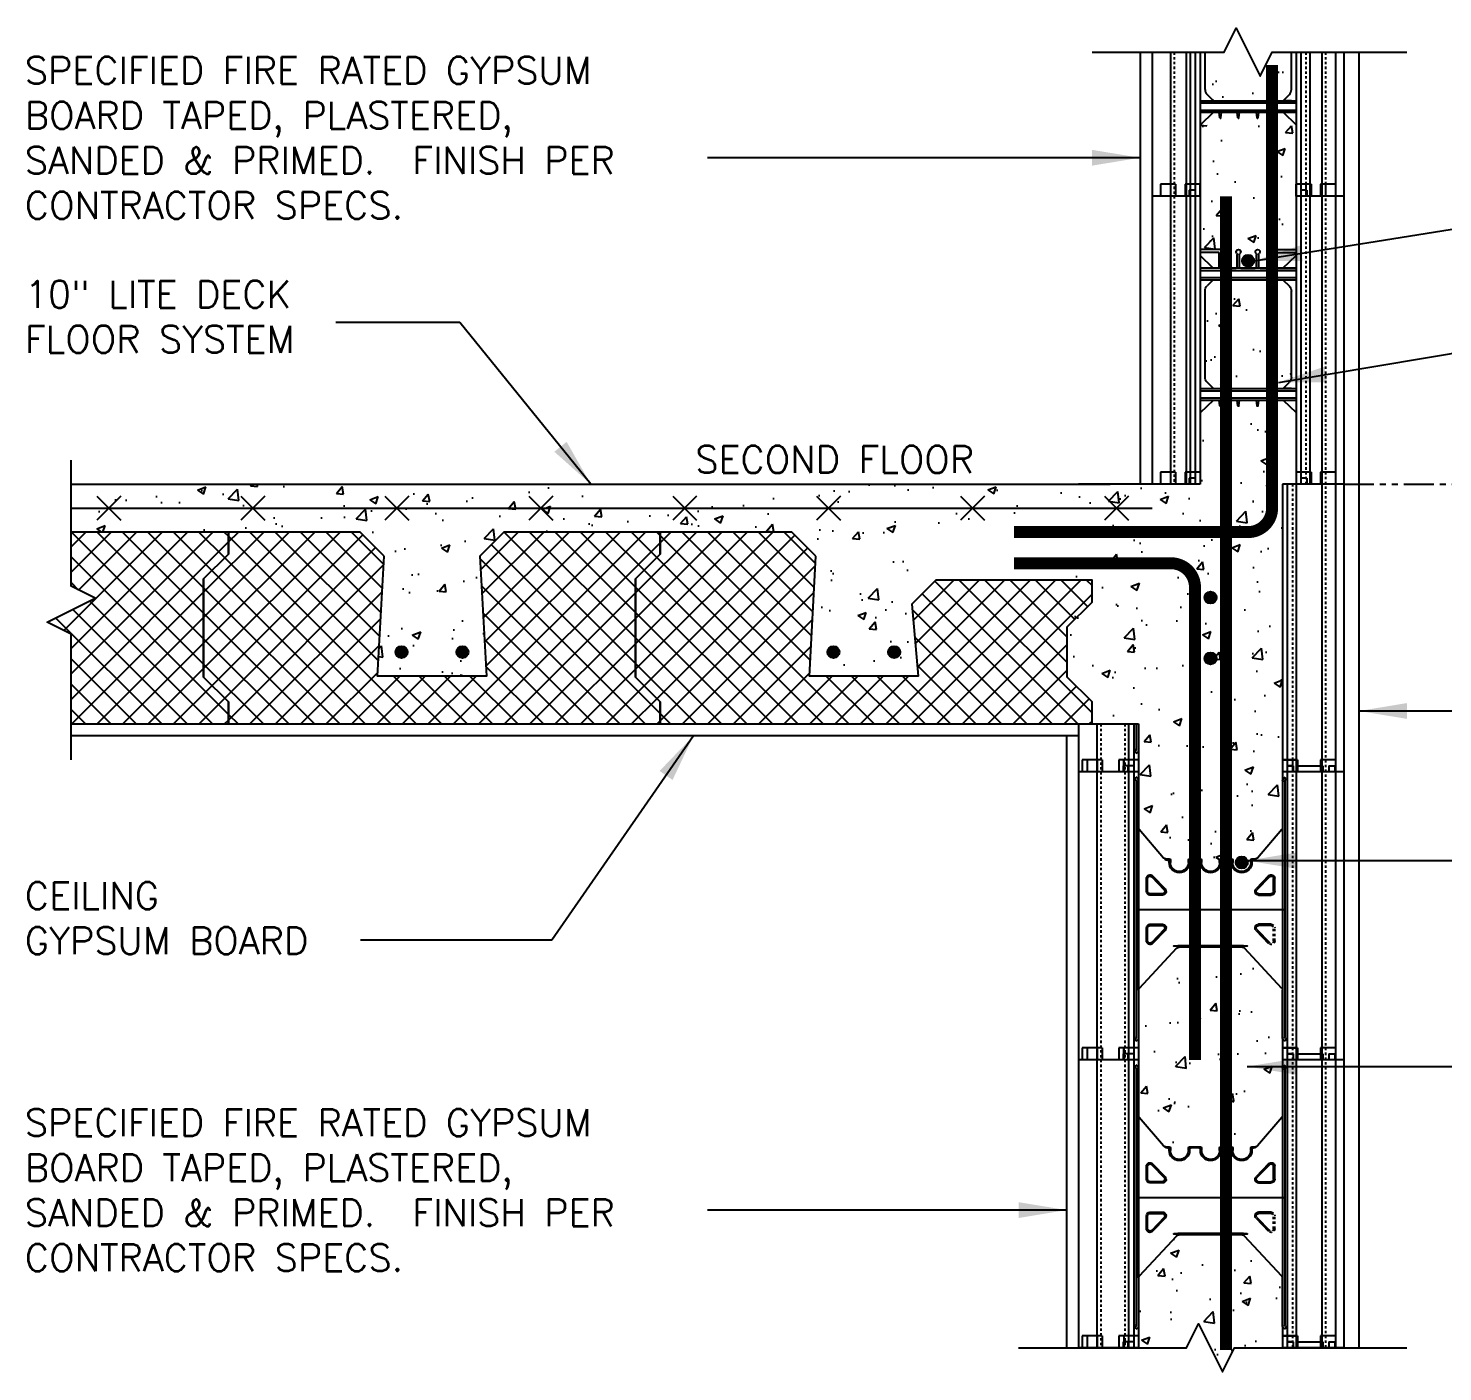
# Model space of a CAD drawing. Header units: inches. Extents: x -16 to 133, y -112 to 61.
# Drawn here: x 14.3 to 73.3, y -50.1 to 5.9 of the extents above; entities that cross this region are included whole.
import ezdxf

# ---------------------------------------------------------------- set-up
doc = ezdxf.new("R2010")
doc.units = ezdxf.units.IN
doc.header["$MEASUREMENT"] = 0
doc.linetypes.add('DASHED2', pattern=[0.375, 0.25, -0.125])
doc.linetypes.add('PHANTOM', pattern=[2.5, 1.25, -0.25, 0.25, -0.25, 0.25, -0.25])
for name, color, linetype in [('A-SEC-DTL', 3, 'Continuous'), ('LAYER 12', 12, 'Continuous'), ('LAYER 13', 13, 'Continuous'), ('LAYER 3', 3, 'Continuous'), ('LAYER 5', 5, 'Continuous'), ('LAYER 7', 7, 'Continuous'), ('LAYER 8', 8, 'Continuous')]:
    doc.layers.add(name, color=color, linetype=linetype)
doc.styles.add('NOTES', font='simplex.shx', dxfattribs={"height": 1})
doc.dimstyles.new('DIM-16', dxfattribs={"dimscale": 16, "dimtxt": 0.09375, "dimasz": 0.125, "dimexe": 0.1875, "dimexo": 0.0625, "dimgap": 0.0625, "dimtad": 0, "dimtih": 1, "dimtoh": 1, "dimdec": 4, "dimzin": 3, "dimdsep": 46, "dimlunit": 4, "dimtxsty": 'NOTES', "dimcen": 0.0625, "dimclrt": 4, "dimadec": 0, "dimazin": 0, "dimtfac": 1, "dimtdec": 4, "dimtofl": 0, "dimtmove": 0, "dimatfit": 3, "dimfxl": 1, "dimfrac": 2, "dimtolj": 1, "dimtzin": 0, "dimarcsym": 0})

# ---------------------------------------------------------------- blocks, each defined once
blk = doc.blocks.new('A$C01DD0D20')
at = {"layer": 'LAYER 12'}
for p, q in [((0.35, 12.5), (0.975, 12.5)), ((0.35, 12.5), (0.35, 0)), ((0.35, 12.5), (0.975, 12.5)), ((0.35, 12.5), (0.35, 12)), ((0.925, 12.5), (0.925, 0)), ((0.975, 12.5), (0.975, 12)), ((0.975, 12.5), (0.975, 12)), ((1.937, 12.5), (1.937, 12)), ((1.937, 12.5), (2.562, 12.5)), ((1.937, 12.5), (1.937, 12)), ((1.937, 12.5), (2.562, 12.5)), ((1.987, 12.5), (1.987, 0)), ((2.562, 12.5), (2.562, 12)), ((8.562, 12.5), (9.187, 12.5)), ((8.562, 12.5), (8.562, 12)), ((8.562, 12.5), (9.187, 12.5)), ((9.187, 12.5), (9.187, 12)), ((9.187, 12.5), (9.187, 12)), ((10.087, 12.5), (10.087, 12)), ((10.087, 12.5), (10.712, 12.5)), ((10.087, 12.5), (10.087, 12)), ((10.087, 12.5), (10.712, 12.5)), ((10.712, 12.5), (10.712, 12)), ((10.712, 12.5), (10.712, 12)), ((2.112, 12.25), (2.112, 12)), ((2.112, 12.25), (2.362, 12.25)), ((2.362, 12.25), (2.362, 0)), ((8.762, 12.25), (8.762, 0)), ((8.762, 12.25), (9.012, 12.25)), ((8.762, 12.25), (8.762, 12)), ((8.762, 12.25), (9.012, 12.25)), ((8.977, 12), (8.977, 0)), ((9.012, 12.25), (9.012, 12)), ((9.012, 12.25), (9.012, 12)), ((10.297, 12), (10.297, 0)), ((2.41, 11.727), (2.497, 11.777)), ((2.456, 11.648), (2.41, 11.727)), ((2.462, 11.625), (2.462, 0.927)), ((2.462, 11.586), (2.462, 11.623)), ((2.497, 11.777), (2.556, 11.675)), ((2.562, 11.65), (2.562, 9.67)), ((8.562, 9.67), (8.562, 11.65)), ((8.569, 11.675), (8.628, 11.777)), ((8.628, 11.777), (8.715, 11.727)), ((8.662, 11.625), (8.662, 0.927)), ((8.662, 11.623), (8.662, 11.586)), ((8.715, 11.727), (8.669, 11.648)), ((2.562, 9.67), (2.562, 2.909)), ((2.59, 9.601), (3.608, 8.411)), ((7.517, 8.411), (8.535, 9.601)), ((8.562, 2.909), (8.562, 9.67)), ((3.68, 8.38), (3.687, 8.38)), ((3.837, 8.38), (3.68, 8.38)), ((3.687, 8.38), (3.687, 8.33)), ((3.687, 8.33), (3.787, 8.33)), ((3.837, 8.28), (3.837, 8.225)), ((3.887, 8.225), (3.887, 8.33)), ((4.637, 8.33), (4.637, 8.225)), ((5.137, 8.38), (4.687, 8.38)), ((4.687, 8.225), (4.687, 8.28)), ((4.737, 8.33), (5.087, 8.33)), ((5.137, 8.28), (5.137, 8.225)), ((5.187, 8.225), (5.187, 8.33)), ((5.937, 8.33), (5.937, 8.225)), ((6.437, 8.38), (5.987, 8.38)), ((5.987, 8.225), (5.987, 8.28)), ((6.037, 8.33), (6.387, 8.33)), ((6.437, 8.28), (6.437, 8.225)), ((6.487, 8.225), (6.487, 8.33)), ((7.237, 8.33), (7.237, 8.225)), ((7.445, 8.38), (7.287, 8.38)), ((7.287, 8.225), (7.287, 8.28)), ((7.337, 8.33), (7.437, 8.33)), ((7.437, 8.33), (7.437, 8.38)), ((7.437, 8.38), (7.445, 8.38)), ((3.146, 7.665), (3.665, 7.124)), ((7.979, 7.665), (7.46, 7.124)), ((2.887, 7.02), (2.887, 7.561)), ((2.937, 7.02), (2.937, 7.561)), ((3.11, 7.63), (3.629, 7.089)), ((8.015, 7.63), (7.496, 7.089)), ((8.187, 7.02), (8.187, 7.561)), ((8.237, 7.02), (8.237, 7.561)), ((3.557, 6.92), (3.037, 6.92)), ((3.557, 6.87), (3.037, 6.87)), ((7.568, 6.92), (8.087, 6.92)), ((7.568, 6.87), (8.087, 6.87)), ((2.462, 6.25), (8.662, 6.25)), ((3.037, 5.65), (3.557, 5.65)), ((3.037, 5.6), (3.557, 5.6)), ((3.629, 5.431), (3.11, 4.89)), ((3.665, 5.396), (3.146, 4.855)), ((7.46, 5.396), (7.979, 4.855)), ((7.496, 5.431), (8.015, 4.89)), ((8.087, 5.65), (7.568, 5.65)), ((8.087, 5.6), (7.568, 5.6)), ((8.187, 4.959), (8.187, 5.5)), ((8.237, 4.959), (8.237, 5.5)), ((4.192, 4.77), (4.036, 4.755)), ((4.036, 4.735), (4.192, 4.72)), ((5.562, 4.77), (4.192, 4.77)), ((4.192, 4.72), (5.562, 4.72)), ((6.933, 4.77), (5.562, 4.77)), ((5.562, 4.72), (6.933, 4.72)), ((7.089, 4.755), (6.933, 4.77)), ((6.933, 4.72), (7.089, 4.735)), ((2.592, 2.979), (4.144, 4.656)), ((4.25, 4.7), (5.562, 4.7)), ((5.562, 4.7), (6.875, 4.7)), ((6.981, 4.656), (8.533, 2.979)), ((2.562, 0.9), (2.562, 2.909)), ((8.562, 2.909), (8.562, 0.9)), ((2.456, 0.902), (2.41, 0.823)), ((2.41, 0.823), (2.497, 0.773)), ((2.462, 0.964), (2.462, 0.927)), ((2.497, 0.773), (2.556, 0.875)), ((8.569, 0.875), (8.628, 0.773)), ((8.628, 0.773), (8.715, 0.823)), ((8.662, 0.927), (8.662, 0.964)), ((8.715, 0.823), (8.669, 0.902)), ((0.35, 0.5), (0.975, 0.5)), ((0.35, 0.5), (0.975, 0.5)), ((0.35, 0.5), (0.35, 0)), ((0.35, 0.5), (0.975, 0.5)), ((0.35, 0.5), (0.35, 0)), ((0.35, 0.5), (0.975, 0.5)), ((0.35, 0.5), (0.975, 0.5)), ((0.35, 0.5), (0.975, 0.5)), ((0.35, 0.5), (0.975, 0.5)), ((0.35, 0.5), (0.35, 0)), ((0.35, 0.5), (0.975, 0.5)), ((0.35, 0.5), (0.35, 0)), ((0.35, 0.5), (0.975, 0.5)), ((0.35, 0.5), (0.975, 0.5)), ((0.35, 0.5), (0.975, 0.5)), ((0.35, 0.5), (0.975, 0.5)), ((0.35, 0.5), (0.35, 0)), ((0.35, 0.5), (0.975, 0.5)), ((0.35, 0.5), (0.975, 0.5)), ((0.35, 0.5), (0.975, 0.5)), ((0.35, 0.5), (0.975, 0.5)), ((0.35, 0.5), (0.35, 0)), ((0.35, 0.5), (0.975, 0.5)), ((0.35, 0.5), (0.975, 0.5)), ((0.35, 0.5), (0.975, 0.5)), ((0.35, 0.5), (0.35, 0)), ((0.35, 0.5), (0.975, 0.5)), ((0.35, 0.5), (0.35, 0)), ((0.35, 0.5), (0.35, 0)), ((0.375, 0.25), (0.375, 0)), ((0.625, 0.25), (0.375, 0.25)), ((0.375, 0.25), (0.375, 0)), ((0.625, 0.25), (0.375, 0.25)), ((0.375, 0.25), (0.375, 0)), ((0.625, 0.25), (0.375, 0.25)), ((0.625, 0.25), (0.625, 0)), ((0.625, 0.25), (0.625, 0)), ((0.625, 0.25), (0.625, 0)), ((1.937, 0.25), (0.875, 0.25)), ((0.875, 0.25), (0.875, 0)), ((1.937, 0.25), (0.875, 0.25)), ((0.875, 0.25), (0.875, 0)), ((1.937, 0.25), (0.875, 0.25)), ((0.875, 0.25), (0.875, 0)), ((0.975, 0.5), (0.975, 0)), ((0.975, 0.5), (0.975, 0)), ((0.975, 0.5), (0.975, 0)), ((0.975, 0.5), (0.975, 0)), ((0.975, 0.5), (0.975, 0)), ((0.975, 0.5), (0.975, 0)), ((0.975, 0.5), (0.975, 0)), ((0.975, 0.5), (0.975, 0)), ((0.975, 0.5), (0.975, 0)), ((0.975, 0.5), (0.975, 0)), ((0.975, 0.5), (0.975, 0)), ((0.975, 0.5), (0.975, 0)), ((0.975, 0.5), (0.975, 0)), ((0.975, 0.5), (0.975, 0)), ((0.975, 0.5), (0.975, 0)), ((0.975, 0.5), (0.975, 0)), ((0.975, 0.5), (0.975, 0)), ((0.975, 0.5), (0.975, 0)), ((0.975, 0.5), (0.975, 0)), ((0.975, 0.5), (0.975, 0)), ((1.937, 0.5), (1.937, 0)), ((1.937, 0.5), (2.562, 0.5)), ((1.937, 0.5), (1.937, 0)), ((1.937, 0.5), (2.562, 0.5)), ((1.937, 0.5), (1.937, 0)), ((1.937, 0.5), (2.562, 0.5)), ((1.937, 0.5), (1.937, 0)), ((1.937, 0.5), (2.562, 0.5)), ((1.937, 0.5), (1.937, 0)), ((1.937, 0.5), (2.562, 0.5)), ((1.937, 0.5), (1.937, 0)), ((1.937, 0.5), (2.562, 0.5)), ((1.937, 0.5), (1.937, 0)), ((1.937, 0.5), (2.562, 0.5)), ((1.937, 0.5), (1.937, 0)), ((2.562, 0.5), (1.937, 0.5)), ((1.937, 0.5), (1.937, 0)), ((1.937, 0.5), (2.562, 0.5)), ((1.937, 0.5), (1.937, 0)), ((1.937, 0.5), (2.562, 0.5)), ((1.937, 0.5), (1.937, 0)), ((1.937, 0.5), (2.562, 0.5)), ((1.937, 0.5), (1.937, 0)), ((1.937, 0.5), (2.562, 0.5)), ((1.937, 0.5), (1.937, 0)), ((1.937, 0.5), (2.562, 0.5)), ((1.937, 0.5), (1.937, 0)), ((1.937, 0.5), (2.562, 0.5)), ((1.937, 0.5), (1.937, 0)), ((1.937, 0.5), (2.562, 0.5)), ((1.937, 0.5), (1.937, 0)), ((1.937, 0.5), (2.562, 0.5)), ((1.937, 0.5), (1.937, 0)), ((1.937, 0.5), (2.562, 0.5)), ((1.937, 0.5), (1.937, 0)), ((1.937, 0.5), (2.562, 0.5)), ((1.937, 0.5), (1.937, 0)), ((2.562, 0.5), (1.937, 0.5)), ((1.937, 0.5), (1.937, 0)), ((1.937, 0.5), (2.562, 0.5)), ((1.937, 0.5), (1.937, 0)), ((1.937, 0.5), (2.562, 0.5)), ((1.937, 0.5), (1.937, 0)), ((2.562, 0.5), (1.937, 0.5)), ((1.937, 0.5), (1.937, 0)), ((1.937, 0.5), (2.562, 0.5)), ((2.112, 0.25), (2.112, 0)), ((2.112, 0.25), (2.362, 0.25)), ((2.112, 0.25), (2.112, 0)), ((2.112, 0.25), (2.362, 0.25)), ((2.112, 0.25), (2.112, 0)), ((2.112, 0.25), (2.362, 0.25)), ((2.112, 0.25), (2.112, 0)), ((2.362, 0.25), (2.112, 0.25)), ((2.112, 0.25), (2.112, 0)), ((2.112, 0.25), (2.362, 0.25)), ((2.112, 0.25), (2.112, 0)), ((2.112, 0.25), (2.362, 0.25)), ((2.112, 0.25), (2.112, 0)), ((2.112, 0.25), (2.362, 0.25)), ((2.112, 0.25), (2.112, 0)), ((2.112, 0.25), (2.362, 0.25)), ((2.112, 0.25), (2.112, 0)), ((2.112, 0.25), (2.362, 0.25)), ((2.112, 0.25), (2.112, 0)), ((2.362, 0.25), (2.112, 0.25)), ((2.112, 0.25), (2.112, 0)), ((2.112, 0.25), (2.362, 0.25)), ((2.112, 0.25), (2.112, 0)), ((2.362, 0.25), (2.112, 0.25)), ((2.362, 0.25), (2.362, 0)), ((2.362, 0.25), (2.362, 0)), ((2.362, 0.25), (2.362, 0)), ((2.562, 0.5), (2.562, 0)), ((2.562, 0.5), (2.562, 0)), ((2.562, 0.5), (2.562, 0)), ((2.562, 0.5), (2.562, 0)), ((2.562, 0.5), (2.562, 0)), ((2.562, 0.5), (2.562, 0)), ((2.562, 0.5), (2.562, 0)), ((2.562, 0.5), (2.562, 0)), ((2.562, 0.5), (2.562, 0)), ((2.562, 0.5), (2.562, 0)), ((2.562, 0.5), (2.562, 0)), ((8.562, 0.5), (9.183, 0.5)), ((8.562, 0.5), (9.183, 0.5)), ((8.562, 0.5), (9.183, 0.5)), ((8.758, 0.25), (8.758, 0)), ((8.758, 0.25), (9.008, 0.25)), ((8.758, 0.25), (9.008, 0.25)), ((8.758, 0.25), (8.758, 0)), ((8.758, 0.25), (9.008, 0.25)), ((8.762, 0.5), (8.762, 0)), ((8.762, 0.5), (9.387, 0.5)), ((8.962, 0.25), (9.212, 0.25)), ((9.008, 0.25), (9.008, 0)), ((9.008, 0.25), (9.008, 0)), ((9.008, 0.25), (9.008, 0)), ((9.183, 0.5), (9.183, 0)), ((9.183, 0.5), (9.183, 0)), ((9.183, 0.5), (9.183, 0)), ((9.212, 0.25), (9.212, 0)), ((9.387, 0.5), (9.387, 0)), ((10.083, 0.5), (10.083, 0)), ((10.083, 0.5), (10.708, 0.5)), ((10.083, 0.5), (10.083, 0)), ((10.083, 0.5), (10.708, 0.5)), ((10.083, 0.5), (10.083, 0)), ((10.083, 0.5), (10.708, 0.5)), ((10.287, 0.5), (10.287, 0)), ((10.287, 0.5), (10.912, 0.5)), ((10.708, 0.5), (10.708, 0)), ((10.708, 0.5), (10.708, 0)), ((10.708, 0.5), (10.708, 0)), ((10.912, 0.5), (10.912, 0))]:
    blk.add_line(p, q, dxfattribs=at)
at = {"layer": 'LAYER 12', "linetype": 'DASHED2', "ltscale": 0.15}
for p, q in [((0.765, 12.5), (0.765, 0)), ((2.147, 12.5), (2.147, 0)), ((9.137, 12), (9.137, 0)), ((10.137, 12), (10.137, 0)), ((2.887, 4.959), (2.887, 5.5)), ((2.937, 4.959), (2.937, 5.5))]:
    blk.add_line(p, q, dxfattribs=at)
at = {"layer": 'LAYER 12'}
for centre, radius, start, end in [((2.412, 11.623), 0.05, 0, 30), ((2.512, 11.65), 0.05, 0, 30), ((8.612, 11.65), 0.05, 150, 180), ((8.712, 11.623), 0.05, 150, 180), ((2.662, 9.67), 0.1, 180, 223.83086), ((8.462, 9.67), 0.1, 316.16914, 360), ((3.68, 8.48), 0.1, 223.83086, 270), ((3.787, 8.28), 0.05, 360, 90), ((3.837, 8.33), 0.05, 0, 90), ((4.687, 8.33), 0.05, 90, 180), ((4.737, 8.28), 0.05, 90, 180), ((5.087, 8.28), 0.05, 360, 90), ((5.137, 8.33), 0.05, 0, 90), ((5.987, 8.33), 0.05, 90, 180), ((6.037, 8.28), 0.05, 90, 180), ((6.387, 8.28), 0.05, 0, 90), ((6.437, 8.33), 0.05, 0, 90), ((7.287, 8.33), 0.05, 90, 180), ((7.337, 8.28), 0.05, 90, 180), ((7.445, 8.48), 0.1, 270, 316.16914), ((3.037, 7.561), 0.15, 43.83086, 180), ((4.262, 8.225), 0.425, 180, 360), ((4.262, 8.225), 0.375, 180, 0), ((5.562, 8.225), 0.425, 180, 270), ((5.562, 8.225), 0.375, 180, 270), ((5.562, 8.225), 0.425, 270, 0), ((5.562, 8.225), 0.375, 270, 0), ((6.862, 8.225), 0.425, 180, 0), ((6.862, 8.225), 0.375, 180, 0), ((8.087, 7.561), 0.15, 0, 136.16914), ((3.037, 7.561), 0.1, 43.83086, 180), ((3.557, 7.02), 0.15, 270, 43.83086), ((3.557, 7.02), 0.1, 270, 43.83086), ((7.568, 7.02), 0.15, 136.16914, 270), ((7.568, 7.02), 0.1, 136.16914, 270), ((8.087, 7.561), 0.1, 0, 136.16914), ((3.037, 7.02), 0.15, 180, 270), ((3.037, 7.02), 0.1, 180, 270), ((8.087, 7.02), 0.15, 270, 0), ((8.087, 7.02), 0.1, 270, 360), ((3.557, 5.5), 0.15, 316.16914, 90), ((3.557, 5.5), 0.1, 316.16914, 90), ((7.568, 5.5), 0.15, 90, 223.83086), ((7.568, 5.5), 0.1, 90, 223.83086), ((8.087, 5.5), 0.15, 360, 90), ((8.087, 5.5), 0.1, 0, 90), ((4.037, 4.745), 0.01, 97.40989, 262.59011), ((7.088, 4.745), 0.01, 277.40989, 82.59011), ((8.087, 4.959), 0.15, 223.83086, 360), ((8.087, 4.959), 0.1, 223.83086, 0), ((4.25, 4.55), 0.15, 90, 135), ((6.875, 4.55), 0.15, 45, 90), ((2.662, 2.909), 0.1, 135, 180), ((8.462, 2.909), 0.1, 360, 45), ((2.412, 0.927), 0.05, 330, 360), ((2.512, 0.9), 0.05, 330, 360), ((8.612, 0.9), 0.05, 180, 210), ((8.712, 0.927), 0.05, 180, 210)]:
    blk.add_arc(centre, radius, start, end, dxfattribs=at)
at = {"layer": 'LAYER 12', "linetype": 'DASHED2', "ltscale": 0.15}
for centre, radius, start, end in [((3.037, 5.5), 0.15, 90, 180), ((3.037, 5.5), 0.1, 90, 180), ((3.037, 4.959), 0.15, 180, 316.16914), ((3.037, 4.959), 0.1, 180, 316.16914)]:
    blk.add_arc(centre, radius, start, end, dxfattribs=at)
at = {"layer": 'LAYER 5'}
for p, q in [((2.562, 12.5), (2.562, 0)), ((8.562, 12.5), (8.562, 0)), ((0, 12), (0, 0)), ((0, 12), (2.562, 12)), ((8.562, 12), (11.062, 12)), ((11.062, 12), (11.062, 0)), ((0, 0), (2.562, 0)), ((8.562, 0), (11.062, 0))]:
    blk.add_line(p, q, dxfattribs=at)
blk = doc.blocks.new('A$C4A267B4F')
at = {"layer": 'LAYER 12'}
for p, q in [((0.35, 12.5), (0.975, 12.5)), ((0.35, 12.5), (0.35, 0)), ((0.925, 12.5), (0.925, 0)), ((0.975, 12.5), (0.975, 12)), ((1.375, 12.5), (1.375, 12)), ((1.375, 12.5), (2, 12.5)), ((1.425, 12.5), (1.425, 0)), ((2, 12), (2, 12.5)), ((6, 12.5), (6.625, 12.5)), ((6, 12), (6, 12.5)), ((6.625, 12.5), (6.625, 12)), ((7.025, 12.5), (7.025, 12)), ((7.025, 12.5), (7.65, 12.5)), ((7.65, 12.5), (7.65, 12)), ((1.55, 12.25), (1.55, 12)), ((1.55, 12.25), (1.8, 12.25)), ((1.8, 12.25), (1.8, 0)), ((6.2, 12.25), (6.2, 0)), ((6.2, 12.25), (6.45, 12.25)), ((6.415, 12), (6.415, 0)), ((6.45, 12.25), (6.45, 12)), ((6.575, 12), (6.575, 0)), ((7.235, 12), (7.235, 0)), ((2.868, 9.779), (2, 9.779)), ((2.8, 9.654), (2, 9.654)), ((2.55, 9), (2, 9.53)), ((2.8, 9.05), (2.8, 9.654)), ((2.9, 9.05), (2.9, 9.568)), ((3.55, 9.05), (3.55, 9.568)), ((3.65, 9.05), (3.65, 9.568)), ((4.35, 9.05), (4.35, 9.568)), ((4.45, 9.05), (4.45, 9.568)), ((5.1, 9.05), (5.1, 9.568)), ((5.15, 9.779), (6, 9.779)), ((5.2, 9.05), (5.2, 9.654)), ((5.2, 9.654), (6, 9.654)), ((5.45, 9), (6, 9.53)), ((2, 9), (2.55, 9)), ((2.75, 9), (2, 9)), ((2, 9), (6, 9)), ((6, 8.91), (2, 8.91)), ((2.75, 9), (2.95, 9)), ((3.5, 9), (2.95, 9)), ((3.5, 9), (3.7, 9)), ((4.3, 9), (3.7, 9)), ((4.3, 9), (4.5, 9)), ((5.05, 9), (4.5, 9)), ((5.05, 9), (5.25, 9)), ((5.25, 9), (5.45, 9)), ((6, 8.61), (2, 8.61)), ((6, 8.52), (2, 8.52)), ((2.55, 8.52), (2.278, 8.248)), ((5.45, 8.52), (5.702, 8.268)), ((2.19, 4.454), (2.19, 8.036)), ((5.79, 4.454), (5.79, 8.056)), ((2.54, 3.98), (2.278, 4.242)), ((5.44, 3.98), (5.702, 4.242)), ((6, 3.98), (2, 3.98)), ((6, 3.89), (2, 3.89)), ((6, 3.59), (2, 3.59)), ((2.19, 3.98), (2.54, 3.98)), ((2.8, 3.98), (2.9, 3.98)), ((6, 3.5), (2, 3.5)), ((2.54, 3.5), (2, 2.979)), ((2.83, 3.266), (2.8, 3.5)), ((2.87, 3.266), (2.9, 3.5)), ((3.58, 3.266), (3.55, 3.5)), ((3.62, 3.266), (3.65, 3.5)), ((4.38, 3.266), (4.35, 3.5)), ((4.42, 3.266), (4.45, 3.5)), ((5.13, 3.266), (5.1, 3.5)), ((5.17, 3.266), (5.2, 3.5)), ((5.44, 3.5), (6, 2.966)), ((0.35, 0.5), (0.975, 0.5)), ((0.975, 0.5), (0.975, 0)), ((1.375, 0.5), (1.375, 0)), ((1.375, 0.5), (2, 0.5)), ((6, 0.5), (6.625, 0.5)), ((6.2, 0.25), (6.45, 0.25)), ((6.45, 0.25), (6.45, 0)), ((6.625, 0.5), (6.625, 0)), ((7.025, 0.5), (7.025, 0)), ((7.025, 0.5), (7.65, 0.5)), ((7.65, 0.5), (7.65, 0))]:
    blk.add_line(p, q, dxfattribs=at)
at = {"layer": 'LAYER 12', "linetype": 'DASHED2', "ltscale": 0.15}
for p, q in [((0.765, 12.5), (0.765, 0)), ((1.585, 12.5), (1.585, 0)), ((7.075, 12), (7.075, 0))]:
    blk.add_line(p, q, dxfattribs=at)
at = {"layer": 'LAYER 12'}
for centre, radius, start, end in [((2.862, 9.688), 0.0912, 307.48633, 93.47657), ((2.962, 9.572), 0.0619, 134.99032, 183.92634), ((3.6, 9.686), 0.0936, 311.72787, 228.27213), ((3.45, 9.568), 0.1, 0, 28.69724), ((3.75, 9.568), 0.1, 151.30276, 180), ((4.4, 9.686), 0.0936, 311.72787, 228.27213), ((4.25, 9.568), 0.1, 0, 28.69724), ((4.55, 9.568), 0.1, 151.30276, 180), ((5.15, 9.686), 0.0936, 90, 228.27204), ((4.988, 9.565), 0.112, 1.59973, 27.09751), ((2.75, 9.05), 0.05, 270, 0), ((2.95, 9.05), 0.05, 180, 270), ((3.5, 9.05), 0.05, 270, 0), ((3.7, 9.05), 0.05, 180, 270), ((4.3, 9.05), 0.05, 270, 0), ((4.5, 9.05), 0.05, 180, 270), ((5.05, 9.05), 0.05, 270, 0), ((5.25, 9.05), 0.05, 180, 270), ((5.49, 8.056), 0.3, 0, 45), ((2.49, 8.036), 0.3, 135, 180), ((2.49, 4.454), 0.3, 180, 225), ((5.49, 4.454), 0.3, 315, 0), ((2.85, 3.27), 0.02, 191.30993, 348.69007), ((3.6, 3.27), 0.02, 191.30993, 348.69007), ((4.4, 3.27), 0.02, 191.30993, 348.69007), ((5.15, 3.27), 0.02, 191.30993, 348.69007)]:
    blk.add_arc(centre, radius, start, end, dxfattribs=at)
at = {"layer": 'LAYER 5'}
for p, q in [((0, 12), (0, 0)), ((0, 12), (2, 12)), ((2, 12), (2, 0)), ((6, 12), (6, 0)), ((6, 12), (8, 12)), ((8, 12), (8, 0)), ((0, 0), (2, 0)), ((6, 0), (8, 0))]:
    blk.add_line(p, q, dxfattribs=at)

msp = doc.modelspace()

# ---------------------------------------------------------------- hatches: boundary and pattern name
at = {"layer": 'LAYER 12'}
h = msp.add_hatch(dxfattribs=at)
h.set_pattern_fill('NET', color=256, scale=6, angle=45, style=0)
h.paths.add_polyline_path([(21.652, -17.042), (22.687, -16.007), (22.687, -15.086), (16.17, -15.086), (16.125, -15.131), (16.125, -17.336), (17.125, -17.836), (15.125, -18.836), (16.125, -19.336), (16.125, -23.086), (22.687, -23.086), (22.687, -22.163), (21.652, -21.128)])
h = msp.add_hatch(dxfattribs=at)
h.set_pattern_fill('NET', color=256, scale=6, angle=45, style=0)
h.paths.add_polyline_path([(29.17, -16.086), (28.17, -15.086), (22.687, -15.086), (22.687, -16.007), (21.652, -17.042), (21.652, -21.128), (22.687, -22.163), (22.687, -23.086), (40.687, -23.086), (40.687, -22.163), (39.652, -21.128), (39.652, -17.042), (40.687, -16.007), (40.687, -15.086), (34.17, -15.086), (33.17, -16.086), (33.437, -21.086), (28.902, -21.086)])
h = msp.add_hatch(dxfattribs=at)
h.set_pattern_fill('NET', color=256, scale=6, angle=45, style=0)
h.paths.add_polyline_path([(57.652, -19.042), (58.687, -18.007), (58.687, -17.086), (52.17, -17.086), (51.17, -18.086), (51.437, -21.086), (46.902, -21.086), (47.17, -16.086), (46.17, -15.086), (40.687, -15.086), (40.687, -16.007), (39.652, -17.042), (39.652, -21.128), (40.687, -22.163), (40.687, -23.086), (58.687, -23.086), (58.687, -22.163), (57.652, -21.128)])
at = {"layer": 'LAYER 13'}
h = msp.add_hatch(dxfattribs=at)
h.set_pattern_fill('AR-CONC', color=256, scale=0.5, style=0)
h.paths.add_polyline_path([(66.997, 4.914), (66.187, 4.914), (65.687, 3.914), (64.687, 5.914), (64.187, 4.914), (63.397, 4.914), (63.397, 3.368, 0.198912), (63.485, 3.156), (63.747, 2.894), (66.647, 2.894), (66.91, 3.156, 0.198912), (66.997, 3.368)])
h = msp.add_hatch(dxfattribs=at)
h.set_pattern_fill('AR-CONC', color=256, scale=0.5, style=0)
h.paths.add_polyline_path([(66.19, 1.905), (63.187, 1.879), (63.187, -3.307), (66.19, -3.307)])
h.paths.add_polyline_path([(67.187, 1.893), (67.166, 1.914), (66.19, 1.905), (66.19, -3.307), (66.319, -3.307, -0.030348), (66.33, -3.307), (67.187, -3.307)])
h = msp.add_hatch(dxfattribs=at)
h.set_pattern_fill('AR-CONC', color=256, scale=0.5, style=0)
h.paths.add_polyline_path([(64.275, -4.566), (63.737, -4.566), (63.485, -4.818, 0.198912), (63.397, -5.031), (63.397, -8.632, 0.198912), (63.485, -8.844), (63.747, -9.106), (64.275, -9.106)])
h.paths.add_polyline_path([(66.19, -4.566), (64.275, -4.566), (64.275, -9.106), (66.19, -9.106)])
h.paths.add_polyline_path([(66.997, -5.051, 0.198912), (66.91, -4.838), (66.637, -4.566), (66.19, -4.566), (66.19, -9.106), (66.647, -9.106), (66.91, -8.844, 0.198912), (66.997, -8.632)])
h = msp.add_hatch(dxfattribs=at)
h.set_pattern_fill('AR-CONC', color=256, scale=0.5, style=0)
h.paths.add_polyline_path([(66.625, -13.086), (67.187, -13.086), (67.187, -10.107), (66.647, -9.586), (66.387, -9.586), (66.357, -9.817, -0.940813), (66.317, -9.817), (66.287, -9.586), (65.637, -9.586), (65.607, -9.817, -0.940813), (65.567, -9.817), (65.537, -9.586), (64.837, -9.586), (64.807, -9.817, -0.940813), (64.767, -9.817), (64.737, -9.586), (64.087, -9.586), (64.057, -9.817, -0.940813), (64.017, -9.817), (63.987, -9.586), (63.747, -9.586), (63.187, -10.121), (63.187, -13.086), (61.187, -13.086), (58.125, -13.086), (16.125, -13.086), (16.125, -15.131), (16.17, -15.086), (22.687, -15.086), (28.17, -15.086), (29.17, -16.086), (28.902, -21.086), (33.437, -21.086), (33.17, -16.086), (34.17, -15.086), (40.687, -15.086), (46.17, -15.086), (47.17, -16.086), (46.902, -21.086), (51.437, -21.086), (51.17, -16.086), (52.17, -15.086), (58.687, -15.086), (58.687, -16.007), (57.652, -17.042), (57.652, -21.128), (58.687, -22.163), (58.687, -23.086), (60.625, -23.086), (60.625, -24.186), (60.625, -25.086), (60.625, -27.416), (61.743, -28.706), (65.5, -28.706), (66.525, -27.416), (66.625, -27.416), (66.625, -24.586)])
h = msp.add_hatch(dxfattribs=at)
h.set_pattern_fill('AR-CONC', color=256, scale=0.5, style=0)
h.set_pattern_definition([(50, (-9.1585, 34.25), (3.5863, -0.31376), [0.375, -4.125]), (355, (-9.1585, 34.25), (-0.69376, 3.76096), [0.3, -3.3]), (100.4514, (-8.8596, 34.224), (2.89255, 3.4472), [0.3187, -3.50571]), (46.184, (-9.1585, 35.25), (5.3362, -0.8276), [0.5625, -6.1875]), (96.6356, (-8.714, 35.181), (4.67331, 4.8706), [0.47805, -5.25856]), (351.184, (-9.1585, 35.25), (4.6733, 4.8706), [0.45, -4.95]), (21, (-8.6585, 35), (2.984535, -2.013094), [0.375, -4.125]), (326, (-8.6585, 35), (1.21658, 3.62575), [0.3, -3.3]), (71.4514, (-8.4098, 34.8322), (4.20111, 1.61265), [0.3187, -3.50571]), (37.5, (-9.1585, 34.25), (0.0608, 1.66447), [0, -3.26, 0, -3.35, 0, -3.3125]), (7.5, (-9.1585, 34.25), (1.315348, 1.97206), [0, -1.91, 0, -3.185, 0, -1.2625]), (327.5, (-10.2735, 34.25), (2.669112, -0.112774), [0, -1.25, 0, -3.9, 0, -5.175]), (317.5, (-10.7735, 34.25), (2.91593, 0.500525), [0, -1.625, 0, -2.59, 0, -3.675])])
h.paths.add_polyline_path([(66.625, -34.178), (64.938, -32.386), (62.312, -32.386), (60.625, -34.178), (60.625, -39.416), (61.75, -40.706), (65.5, -40.706), (66.625, -39.416)])
h = msp.add_hatch(dxfattribs=at)
h.set_pattern_fill('AR-CONC', color=256, scale=0.5, style=0)
h.paths.add_polyline_path([(65.044, -44.43, 0.198912), (64.938, -44.386), (63.625, -44.386), (62.312, -44.386, 0.198912), (62.206, -44.43), (60.649, -46.113, 0.178873), (60.625, -46.178), (60.625, -49.086), (62.625, -49.086), (63.125, -48.086), (64.125, -50.086), (64.625, -49.086), (66.625, -49.086), (66.625, -48.586), (66.625, -48.586), (66.625, -46.178, 0.178873), (66.601, -46.113)])
at = {"layer": 'LAYER 8'}
for points in [[(65.437, -3.777, 1), (64.937, -3.777, 1)], [(63.375, -17.819, 1), (63.875, -17.819, 1)], [(30.152, -20.086, 1), (29.652, -20.086, 1)], [(32.687, -20.086, 1), (32.187, -20.086, 1)], [(48.152, -20.086, 1), (47.652, -20.086, 1)], [(50.687, -20.086, 1), (50.187, -20.086, 1)], [(63.375, -20.354, 1), (63.875, -20.354, 1)], [(65.175, -28.861, 1), (64.675, -28.861, 1)]]:
    msp.add_hatch(color=256, dxfattribs=at).paths.add_polyline_path(points)

# ---------------------------------------------------------------- linework, layer by layer
at = {"layer": 'A-SEC-DTL', "color": 5, "linetype": 'PHANTOM'}
msp.add_line((69.187, -13.086), (131.789, -13.086), dxfattribs=at)
at = {"layer": 'LAYER 12'}
for p, q in [((61.952, 4.914), (61.952, -1.086)), ((62.612, 4.914), (62.612, -1.086)), ((62.772, 4.914), (62.772, -1.086)), ((62.987, 4.914), (62.987, -1.086)), ((63.397, 3.368), (63.397, 4.914)), ((66.997, 3.368), (66.997, 4.914)), ((67.387, 4.914), (67.387, -1.086)), ((67.762, 4.914), (67.762, -1.086)), ((68.262, 4.914), (68.262, -1.086)), ((68.837, 4.914), (68.837, -1.086)), ((63.747, 2.894), (63.485, 3.156)), ((66.647, 2.894), (66.91, 3.156)), ((63.187, 2.894), (67.187, 2.894)), ((63.187, 2.804), (67.187, 2.804)), ((63.187, 2.504), (67.187, 2.504)), ((63.187, 2.414), (67.187, 2.414)), ((63.747, 2.414), (63.187, 1.879)), ((64.018, 2.18), (63.987, 2.414)), ((64.057, 2.18), (64.087, 2.414)), ((64.768, 2.18), (64.737, 2.414)), ((64.807, 2.18), (64.837, 2.414)), ((65.568, 2.18), (65.537, 2.414)), ((65.607, 2.18), (65.637, 2.414)), ((66.387, 2.894), (66.287, 2.894)), ((66.318, 2.18), (66.287, 2.414)), ((66.357, 2.18), (66.387, 2.414)), ((66.997, 2.894), (66.647, 2.894)), ((66.647, 2.414), (67.187, 1.893)), ((61.537, -0.586), (61.537, -1.086)), ((62.162, -0.586), (61.537, -0.586)), ((62.162, -0.586), (62.162, -1.086)), ((62.562, -0.586), (62.562, -1.086)), ((63.187, -0.586), (62.562, -0.586)), ((67.812, -0.586), (67.187, -0.586)), ((67.812, -0.586), (67.812, -1.086)), ((68.837, -0.586), (68.212, -0.586)), ((68.212, -0.586), (68.212, -1.086)), ((62.737, -0.836), (62.737, -1.086)), ((62.987, -0.836), (62.737, -0.836)), ((67.812, -12.586), (67.187, -12.586)), ((67.187, -12.586), (67.187, -13.086)), ((67.812, -12.586), (67.187, -12.586)), ((67.2, -12.586), (67.2, -25.086)), ((67.637, -12.836), (67.387, -12.836)), ((67.637, -12.836), (67.637, -13.086)), ((67.812, -12.586), (67.812, -13.086)), ((67.812, -12.586), (67.812, -13.086)), ((68.837, -12.586), (68.212, -12.586)), ((68.212, -12.586), (68.212, -13.086)), ((68.837, -12.586), (68.212, -12.586)), ((68.212, -12.586), (68.212, -13.086)), ((68.262, -12.586), (68.262, -25.086)), ((68.837, -12.586), (68.837, -25.086)), ((68.837, -12.586), (68.837, -13.086)), ((66.825, -13.086), (66.825, -25.086)), ((58.89, -23.086), (58.89, -25.086)), ((60.21, -23.086), (60.21, -25.086)), ((60.425, -23.086), (60.425, -25.086)), ((60.525, -23.086), (60.525, -24.159)), ((60.625, -23.086), (60.625, -24.186)), ((60.525, -24.159), (60.525, -24.122)), ((58.275, -24.586), (58.275, -25.086)), ((58.9, -24.586), (58.275, -24.586)), ((58.479, -24.586), (58.479, -25.086)), ((59.104, -24.586), (58.479, -24.586)), ((58.479, -24.586), (58.479, -25.086)), ((59.104, -24.586), (58.479, -24.586)), ((58.479, -24.586), (58.479, -25.086)), ((59.104, -24.586), (58.479, -24.586)), ((58.9, -24.586), (58.9, -25.086)), ((59.104, -24.586), (59.104, -25.086)), ((59.104, -24.586), (59.104, -25.086)), ((59.104, -24.586), (59.104, -25.086)), ((59.8, -24.586), (59.8, -25.086)), ((60.425, -24.586), (59.8, -24.586)), ((60.004, -24.586), (60.004, -25.086)), ((60.625, -24.586), (60.004, -24.586)), ((60.004, -24.586), (60.004, -25.086)), ((60.625, -24.586), (60.004, -24.586)), ((60.004, -24.586), (60.004, -25.086)), ((60.625, -24.586), (60.004, -24.586)), ((60.425, -24.586), (60.425, -25.086)), ((60.473, -24.263), (60.518, -24.184)), ((60.559, -24.313), (60.473, -24.263)), ((60.618, -24.211), (60.559, -24.313)), ((67.25, -24.586), (66.625, -24.586)), ((66.625, -24.586), (66.625, -25.086)), ((67.25, -24.586), (66.625, -24.586)), ((66.625, -24.586), (66.625, -25.086)), ((67.25, -24.586), (66.625, -24.586)), ((67.25, -24.586), (66.625, -24.586)), ((67.25, -24.586), (66.625, -24.586)), ((67.25, -24.586), (66.625, -24.586)), ((66.625, -24.586), (66.625, -25.086)), ((67.25, -24.586), (66.625, -24.586)), ((66.625, -24.586), (66.625, -25.086)), ((66.625, -24.586), (67.25, -24.586)), ((66.625, -24.586), (66.625, -25.086)), ((67.25, -24.586), (66.625, -24.586)), ((67.25, -24.586), (66.625, -24.586)), ((67.25, -24.586), (66.625, -24.586)), ((67.25, -24.586), (66.625, -24.586)), ((66.625, -24.586), (66.625, -25.086)), ((67.25, -24.586), (66.625, -24.586)), ((67.25, -24.586), (66.625, -24.586)), ((67.25, -24.586), (66.625, -24.586)), ((67.25, -24.586), (66.625, -24.586)), ((66.625, -24.586), (66.625, -25.086)), ((67.25, -24.586), (66.625, -24.586)), ((67.25, -24.586), (66.625, -24.586)), ((66.625, -24.586), (66.625, -25.086)), ((66.625, -24.586), (67.25, -24.586)), ((67.25, -24.586), (66.625, -24.586)), ((66.625, -24.586), (66.625, -25.086)), ((67.25, -24.586), (66.625, -24.586)), ((66.625, -24.586), (66.625, -25.086)), ((66.625, -24.586), (67.25, -24.586)), ((66.625, -24.586), (66.625, -25.086)), ((67.25, -24.586), (66.625, -24.586)), ((67.25, -24.586), (67.25, -25.086)), ((67.25, -24.586), (67.25, -25.086)), ((67.25, -24.586), (67.25, -25.086)), ((67.25, -24.586), (67.25, -25.086)), ((67.25, -24.586), (67.25, -25.086)), ((67.25, -24.586), (67.25, -25.086)), ((67.25, -24.586), (67.25, -25.086)), ((67.25, -24.586), (67.25, -25.086)), ((67.25, -24.586), (67.25, -25.086)), ((67.25, -24.586), (67.25, -25.086)), ((67.25, -24.586), (67.25, -25.086)), ((67.25, -24.586), (67.25, -25.086)), ((67.25, -24.586), (67.25, -25.086)), ((67.25, -24.586), (67.25, -25.086)), ((67.25, -24.586), (67.25, -25.086)), ((67.25, -24.586), (67.25, -25.086)), ((67.25, -24.586), (67.25, -25.086)), ((67.25, -24.586), (67.25, -25.086)), ((67.25, -24.586), (67.25, -25.086)), ((67.25, -24.586), (67.25, -25.086)), ((67.25, -24.586), (67.25, -25.086)), ((67.25, -24.586), (67.25, -25.086)), ((67.25, -24.586), (67.25, -25.086)), ((68.837, -24.586), (68.212, -24.586)), ((68.212, -24.586), (68.212, -25.086)), ((68.837, -24.586), (68.212, -24.586)), ((68.212, -24.586), (68.212, -25.086)), ((68.837, -24.586), (68.212, -24.586)), ((68.212, -24.586), (68.212, -25.086)), ((68.837, -24.586), (68.212, -24.586)), ((68.212, -24.586), (68.212, -25.086)), ((68.837, -24.586), (68.212, -24.586)), ((68.212, -24.586), (68.212, -25.086)), ((68.837, -24.586), (68.212, -24.586)), ((68.212, -24.586), (68.212, -25.086)), ((68.837, -24.586), (68.212, -24.586)), ((68.212, -24.586), (68.212, -25.086)), ((68.837, -24.586), (68.212, -24.586)), ((68.212, -24.586), (68.212, -25.086)), ((68.837, -24.586), (68.212, -24.586)), ((68.212, -24.586), (68.212, -25.086)), ((68.837, -24.586), (68.212, -24.586)), ((68.212, -24.586), (68.212, -25.086)), ((68.837, -24.586), (68.212, -24.586)), ((68.212, -24.586), (68.212, -25.086)), ((68.837, -24.586), (68.212, -24.586)), ((68.212, -24.586), (68.212, -25.086)), ((68.837, -24.586), (68.212, -24.586)), ((68.212, -24.586), (68.212, -25.086)), ((68.837, -24.586), (68.212, -24.586)), ((68.212, -24.586), (68.212, -25.086)), ((68.837, -24.586), (68.212, -24.586)), ((68.212, -24.586), (68.212, -25.086)), ((68.837, -24.586), (68.212, -24.586)), ((68.212, -24.586), (68.212, -25.086)), ((68.837, -24.586), (68.212, -24.586)), ((68.212, -24.586), (68.212, -25.086)), ((68.837, -24.586), (68.212, -24.586)), ((68.212, -24.586), (68.212, -25.086)), ((68.837, -24.586), (68.212, -24.586)), ((68.212, -24.586), (68.212, -25.086)), ((68.837, -24.586), (68.212, -24.586)), ((68.212, -24.586), (68.212, -25.086)), ((68.837, -24.586), (68.837, -25.086)), ((68.837, -24.586), (68.837, -25.086)), ((68.837, -24.586), (68.837, -25.086)), ((68.837, -24.586), (68.837, -25.086)), ((68.837, -24.586), (68.837, -25.086)), ((68.837, -24.586), (68.837, -25.086)), ((68.837, -24.586), (68.837, -25.086)), ((68.837, -24.586), (68.837, -25.086)), ((68.837, -24.586), (68.837, -25.086)), ((59.975, -24.836), (59.975, -25.086)), ((60.225, -24.836), (59.975, -24.836)), ((60.179, -24.836), (60.179, -25.086)), ((60.429, -24.836), (60.179, -24.836)), ((60.179, -24.836), (60.179, -25.086)), ((60.429, -24.836), (60.179, -24.836)), ((60.179, -24.836), (60.179, -25.086)), ((60.429, -24.836), (60.179, -24.836)), ((60.429, -24.836), (60.429, -25.086)), ((60.429, -24.836), (60.429, -25.086)), ((67.075, -24.836), (66.825, -24.836)), ((67.075, -24.836), (66.825, -24.836)), ((67.075, -24.836), (66.825, -24.836)), ((66.825, -24.836), (66.825, -25.086)), ((66.825, -24.836), (67.075, -24.836)), ((67.075, -24.836), (66.825, -24.836)), ((67.075, -24.836), (66.825, -24.836)), ((67.075, -24.836), (66.825, -24.836)), ((67.075, -24.836), (66.825, -24.836)), ((67.075, -24.836), (66.825, -24.836)), ((66.825, -24.836), (66.825, -25.086)), ((66.825, -24.836), (67.075, -24.836)), ((67.075, -24.836), (66.825, -24.836)), ((66.825, -24.836), (66.825, -25.086)), ((66.825, -24.836), (67.075, -24.836)), ((67.075, -24.836), (67.075, -25.086)), ((67.075, -24.836), (67.075, -25.086)), ((67.075, -24.836), (67.075, -25.086)), ((67.075, -24.836), (67.075, -25.086)), ((67.075, -24.836), (67.075, -25.086)), ((67.075, -24.836), (67.075, -25.086)), ((67.075, -24.836), (67.075, -25.086)), ((67.075, -24.836), (67.075, -25.086)), ((67.075, -24.836), (67.075, -25.086)), ((67.075, -24.836), (67.075, -25.086)), ((67.075, -24.836), (67.075, -25.086)), ((67.075, -24.836), (67.075, -25.086)), ((67.25, -24.836), (68.312, -24.836)), ((67.25, -24.836), (68.312, -24.836)), ((67.25, -24.836), (68.312, -24.836)), ((68.312, -24.836), (68.312, -25.086)), ((68.312, -24.836), (68.312, -25.086)), ((68.312, -24.836), (68.312, -25.086)), ((68.562, -24.836), (68.562, -25.086)), ((68.562, -24.836), (68.812, -24.836)), ((68.562, -24.836), (68.562, -25.086)), ((68.562, -24.836), (68.812, -24.836)), ((68.562, -24.836), (68.562, -25.086)), ((68.562, -24.836), (68.812, -24.836)), ((68.812, -24.836), (68.812, -25.086)), ((68.812, -24.836), (68.812, -25.086)), ((68.812, -24.836), (68.812, -25.086))]:
    msp.add_line(p, q, dxfattribs=at)
at = {"layer": 'LAYER 12', "linetype": 'DASHED2', "ltscale": 0.15}
for p, q in [((62.112, 4.914), (62.112, -1.086)), ((67.602, 4.914), (67.602, -1.086)), ((68.422, 4.914), (68.422, -1.086)), ((68.422, -12.586), (68.422, -25.086)), ((67.04, -13.086), (67.04, -25.086)), ((59.05, -23.086), (59.05, -25.086)), ((60.05, -23.086), (60.05, -25.086))]:
    msp.add_line(p, q, dxfattribs=at)
at = {"layer": 'LAYER 12'}
for centre, radius, start, end in [((63.697, 3.368), 0.3, 180, 225), ((66.697, 3.368), 0.3, 315, 0), ((64.037, 2.184), 0.02, 191.30993, 348.69007), ((64.787, 2.184), 0.02, 191.30993, 348.69007), ((65.587, 2.184), 0.02, 191.30993, 348.69007), ((66.337, 2.184), 0.02, 191.30993, 348.69007), ((60.475, -24.159), 0.05, 330, 360), ((60.575, -24.186), 0.05, 330, 360)]:
    msp.add_arc(centre, radius, start, end, dxfattribs=at)
at = {"layer": 'LAYER 3', "flags": 128}
for points in [[(58.687, 4.914), (64.187, 4.914), (64.687, 5.914), (65.687, 3.914), (66.187, 4.914), (71.812, 4.914)], [(16.125, -24.586), (16.125, -19.336), (15.125, -18.836), (17.125, -17.836), (16.125, -17.336), (16.125, -12.086)], [(55.625, -49.086), (62.625, -49.086), (63.125, -48.086), (64.125, -50.086), (64.625, -49.086), (71.812, -49.086)]]:
    msp.add_lwpolyline(points, dxfattribs=at)
at = {"layer": 'LAYER 5'}
for p, q in [((61.187, 4.914), (61.187, -1.086)), ((63.187, 4.914), (63.187, -1.086)), ((67.187, 4.914), (67.187, -1.086)), ((69.187, 4.914), (69.187, -1.086)), ((63.187, -1.086), (61.187, -1.086)), ((69.187, -1.086), (67.187, -1.086)), ((16.125, -13.086), (59.444, -13.086)), ((63.187, -13.086), (58.125, -13.086)), ((66.625, -13.086), (66.625, -25.086)), ((69.187, -13.086), (66.625, -13.086)), ((69.187, -13.086), (69.187, -25.086)), ((16.125, -14.086), (61.187, -14.086)), ((18.203, -13.586), (17.203, -14.586)), ((17.203, -13.586), (18.203, -14.586)), ((24.203, -13.586), (23.203, -14.586)), ((23.203, -13.586), (24.203, -14.586)), ((30.203, -13.586), (29.203, -14.586)), ((29.203, -13.586), (30.203, -14.586)), ((36.203, -13.586), (35.203, -14.586)), ((35.203, -13.586), (36.203, -14.586)), ((42.203, -13.586), (41.203, -14.586)), ((41.203, -13.586), (42.203, -14.586)), ((48.203, -13.586), (47.203, -14.586)), ((47.203, -13.586), (48.203, -14.586)), ((54.203, -13.586), (53.203, -14.586)), ((53.203, -13.586), (54.203, -14.586)), ((60.203, -13.586), (59.203, -14.586)), ((59.203, -13.586), (60.203, -14.586)), ((58.125, -23.086), (58.125, -25.086)), ((58.125, -23.086), (60.625, -23.086)), ((60.625, -23.086), (60.625, -25.086)), ((60.625, -25.086), (58.125, -25.086)), ((69.187, -25.086), (66.625, -25.086))]:
    msp.add_line(p, q, dxfattribs=at)
at = {"layer": 'LAYER 5', "const_width": 0.5, "flags": 128}
for points in [[(55.429, -15.086), (65.19, -15.086, 0.414214), (66.19, -14.086), (66.19, 4.378)], [(55.429, -16.386), (61.975, -16.386, -0.414214), (62.975, -17.386), (62.975, -37.086)]]:
    msp.add_lwpolyline(points, format="xyb", dxfattribs=at)
msp.add_lwpolyline([(64.275, -1.086), (64.275, -49.176)], dxfattribs=at)
at = {"layer": 'LAYER 5', "flags": 128}
msp.add_lwpolyline([(16.125, -23.086), (22.687, -23.086), (22.687, -22.163), (21.652, -21.128), (21.652, -17.042), (22.687, -16.007), (22.687, -15.086), (16.17, -15.086), (16.125, -15.131)], dxfattribs=at)
for points in [[(29.17, -16.086), (28.17, -15.086), (22.687, -15.086), (22.687, -16.007), (21.652, -17.042), (21.652, -21.128), (22.687, -22.163), (22.687, -23.086), (40.687, -23.086), (40.687, -22.163), (39.652, -21.128), (39.652, -17.042), (40.687, -16.007), (40.687, -15.086), (34.17, -15.086), (33.17, -16.086), (33.437, -21.086), (28.902, -21.086)], [(47.17, -16.086), (46.17, -15.086), (40.687, -15.086), (40.687, -16.007), (39.652, -17.042), (39.652, -21.128), (40.687, -22.163), (40.687, -23.086), (58.687, -23.086), (58.687, -22.163), (57.652, -21.128), (57.652, -19.042), (58.687, -18.007), (58.687, -17.086), (52.17, -17.086), (51.17, -18.086), (51.437, -21.086), (46.902, -21.086)]]:
    msp.add_lwpolyline(points, close=True, dxfattribs=at)
at = {"layer": 'LAYER 8'}
for p, q in [((60.687, 4.914), (60.687, -13.086)), ((69.812, 4.914), (69.812, -49.086)), ((58.125, -23.586), (16.125, -23.586)), ((57.625, -23.586), (57.625, -49.086))]:
    msp.add_line(p, q, dxfattribs=at)
for centre in [(65.187, -3.777), (63.625, -17.819), (29.902, -20.086), (32.437, -20.086), (47.902, -20.086), (50.437, -20.086), (63.625, -20.354), (64.925, -28.861)]:
    msp.add_circle(centre, 0.25, dxfattribs=at)

# ---------------------------------------------------------------- block references
at = {"xscale": -1}
for name, p in [('A$C4A267B4F', (69.187, -13.086)), ('A$C01DD0D20', (69.187, -37.086)), ('A$C01DD0D20', (69.187, -49.086))]:
    msp.add_blockref(name, p, dxfattribs=at)

# ---------------------------------------------------------------- texts
at = {"layer": 'LAYER 7', "char_height": 1.125, "width": 28.91138, "style": 'NOTES'}
for s, insert, attachment_point in [('\\A1;SPECIFIED FIRE RATED GYPSUM\\PBOARD TAPED, PLASTERED,\\PSANDED & PRIMED.  FINISH PER\\PCONTRACTOR SPECS.', (14.197, 4.721), 1), ('\\A1;10" LITE DECK\\PFLOOR SYSTEM', (14.197, -4.608), 1), ('SECOND FLOOR', (53.767, -11.498), 3), ('\\A1;CEILING\\PGYPSUM BOARD', (14.197, -29.683), 1), ('\\A1;SPECIFIED FIRE RATED GYPSUM\\PBOARD TAPED, PLASTERED,\\PSANDED & PRIMED.  FINISH PER\\PCONTRACTOR SPECS.', (14.197, -39.144), 1)]:
    msp.add_mtext(s, dxfattribs=dict(at, insert=insert, attachment_point=attachment_point))

# ---------------------------------------------------------------- leaders
at = {"layer": 'LAYER 8'}
for points in [[(60.687, 0.517), (49.859, 0.517), (42.657, 0.517)], [(65.437, -3.785), (93.045, 0.627), (106.654, 0.627)], [(66.451, -8.846), (93.045, -4.4), (106.654, -4.4)], [(37.785, -13.086), (32.331, -6.348), (27.155, -6.348)], [(69.812, -22.544), (99.452, -22.544), (106.654, -22.544)], [(42.066, -23.586), (36.172, -32.102), (28.186, -32.102)], [(65.153, -28.782), (99.452, -28.782), (106.654, -28.782)], [(65.153, -37.366), (99.452, -37.366), (106.654, -37.366)], [(57.625, -43.349), (49.859, -43.349), (42.657, -43.349)]]:
    msp.add_leader(points, dimstyle='DIM-16', dxfattribs=at)

doc.saveas('drawing.dxf')
